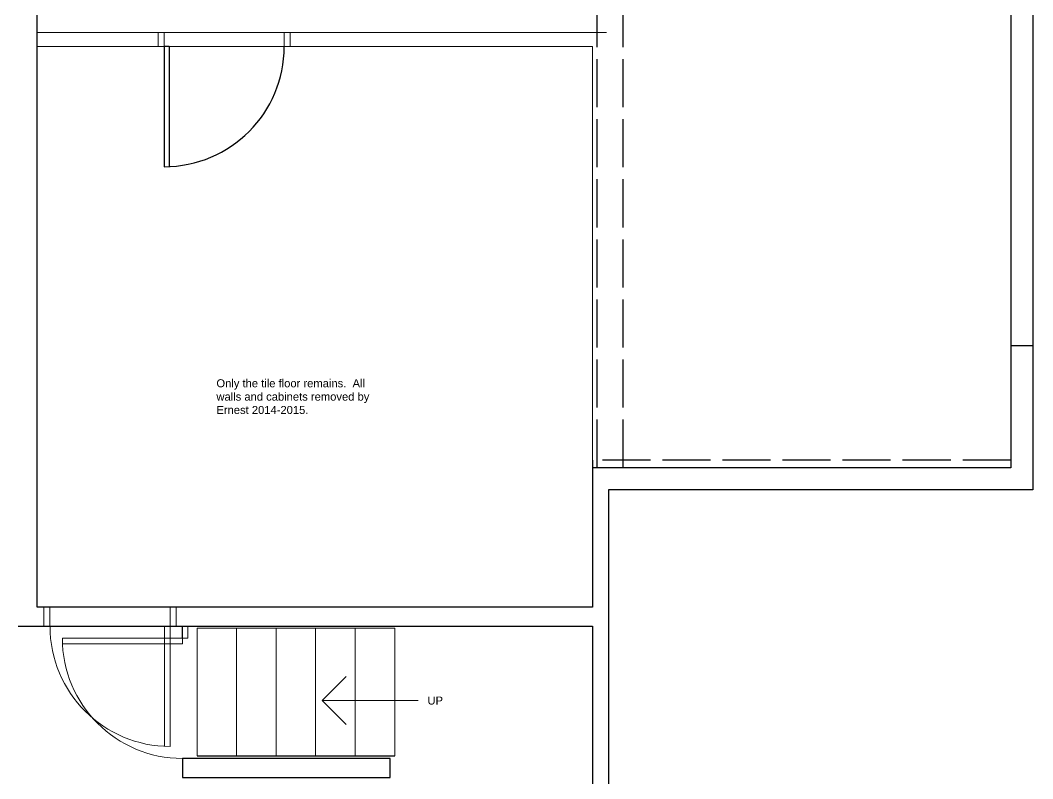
# Model space of a CAD drawing. Header units: inches. Extents: x 678 to 1095, y 267 to 747.
# Drawn here: x 841.9 to 1094.8, y 441.7 to 631.1 of the extents above; entities that cross this region are included whole.
import ezdxf

# ---------------------------------------------------------------- set-up
doc = ezdxf.new("R2010")
doc.units = ezdxf.units.IN
doc.header["$MEASUREMENT"] = 0
doc.linetypes.add('ACAD_ISO02W100', pattern=[15, 12, -3])
doc.layers.get('0').update_dxf_attribs({"color": 1, "lineweight": 9})
doc.layers.add('A101-Floorplan-1st-floor', color=7, linetype='Continuous', lineweight=9)
doc.styles.get("Standard").update_dxf_attribs({"font": 'Arial.ttf', "height": 2})

# ---------------------------------------------------------------- blocks, each defined once
blk = doc.blocks.new('lower-landing-to-garage-door')
at = {"layer": 'A101-Floorplan-1st-floor'}
for p, q in [((30, 0), (28.62, 0)), ((30, 0), (30, -30)), ((28.62, 0), (28.62, -29.97))]:
    blk.add_line(p, q, dxfattribs=at)
blk.add_arc((30, 0), 30, 180, 270, dxfattribs=at)
blk = doc.blocks.new('spandrel-door')
at = {"layer": 'A101-Floorplan-1st-floor'}
for p, q in [((0, 0), (-30, 0)), ((0, -1.38), (0, 0)), ((0, -1.38), (-29.97, -1.38))]:
    blk.add_line(p, q, dxfattribs=at)
blk.add_arc((0, 0), 30, 180, 270, dxfattribs=at)
blk = doc.blocks.new('L1-arrow')
at = {"lineweight": 5}
for p, q in [((188.32, -365.98), (182.32, -359.98)), ((182.32, -365.98), (164.32, -365.98)), ((182.32, -365.98), (188.32, -365.98)), ((188.32, -365.98), (182.32, -371.98))]:
    blk.add_line(p, q, dxfattribs=at)
blk = doc.blocks.new('garage-door-exit-to-trailer')
at = {"layer": 'A101-Floorplan-1st-floor', "lineweight": 30}
for p, q in [((0, 0), (0, -30)), ((1.25, 0), (0, 0)), ((1.25, 0), (1.25, -29.97))]:
    blk.add_line(p, q, dxfattribs=at)
blk.add_arc((0, 0), 30, 270, 0, dxfattribs=at)

msp = doc.modelspace()

# ---------------------------------------------------------------- linework, layer by layer
at = {"layer": 'A101-Floorplan-1st-floor', "lineweight": -3}
for p, q in [((1094.8081, 747.2321), (1094.8081, 513.8883)), ((1089.3081, 549.8571), (1094.8081, 549.8571)), ((1094.8081, 513.8883), (988.8746, 513.8883)), ((988.8746, 513.8883), (988.8746, 267.1086)), ((841.376, 479.7876), (984.876, 479.7876)), ((882.4274, 476.7876), (882.4274, 479.7876)), ((984.876, 479.7876), (984.876, 409.0064)), ((886.0621, 447.4126), (935.4371, 447.4126))]:
    msp.add_line(p, q, dxfattribs=at)
at = {"layer": 'A101-Floorplan-1st-floor', "linetype": 'ACAD_ISO02W100', "lineweight": -3}
for p, q in [((986.001, 519.3883), (986.001, 741.5446)), ((992.501, 519.3883), (992.501, 741.5446)), ((1089.3081, 521.2946), (984.876, 521.2946))]:
    msp.add_line(p, q, dxfattribs=at)
at = {"layer": 'A101-Floorplan-1st-floor', "lineweight": 5}
for p, q in [((846.126, 628.0376), (988.376, 628.0376)), ((876.3434, 624.5376), (876.3434, 628.0376)), ((877.8434, 624.5376), (877.8434, 628.0376)), ((907.8394, 624.5376), (907.8394, 628.0376)), ((909.3394, 624.5376), (909.3394, 628.0376)), ((847.8135, 484.5376), (847.8135, 479.7876)), ((849.3135, 484.5376), (849.3135, 479.7876)), ((879.3451, 479.7876), (879.3451, 484.5376)), ((880.8451, 479.7876), (880.8451, 484.5376)), ((883.8024, 476.7876), (883.8024, 479.7876)), ((935.4371, 479.3501), (886.0621, 479.3501)), ((886.0621, 447.4126), (886.0621, 479.3501)), ((895.9371, 447.4126), (895.9371, 479.3501)), ((905.8121, 447.4126), (905.8121, 479.3501)), ((915.6871, 447.4126), (915.6871, 479.3501)), ((925.5621, 447.4126), (925.5621, 479.3501)), ((935.4371, 447.4126), (935.4371, 479.3501)), ((882.4274, 476.7876), (883.8024, 476.7876))]:
    msp.add_line(p, q, dxfattribs=at)
at = {"layer": 'A101-Floorplan-1st-floor', "lineweight": -3}
msp.add_lwpolyline([(984.876, 521.2946), (984.876, 484.5376), (846.126, 484.5376), (846.126, 741.5446), (1089.3081, 741.5446), (1089.3081, 519.3883), (984.876, 519.3883)], dxfattribs=at)
at = {"layer": 'A101-Floorplan-1st-floor', "lineweight": 5}
msp.add_lwpolyline([(984.876, 624.5376), (984.876, 484.5376), (846.126, 484.5376), (846.126, 624.5376)], close=True, dxfattribs=at)
at = {"layer": 'A101-Floorplan-1st-floor', "lineweight": -3}
msp.add_lwpolyline([(882.4274, 442.0376), (934.3245, 442.0376), (934.3245, 446.7876), (882.4274, 446.7876)], close=True, dxfattribs=at)

# ---------------------------------------------------------------- block references
at = {"lineweight": -3}
msp.add_blockref('garage-door-exit-to-trailer', (877.8434, 624.5376), dxfattribs=at)
at = {"layer": 'A101-Floorplan-1st-floor', "lineweight": -3}
for name, p in [('lower-landing-to-garage-door', (849.3451, 479.7876)), ('spandrel-door', (882.4274, 476.7876))]:
    msp.add_blockref(name, p, dxfattribs=at)
at = {"layer": 'A101-Floorplan-1st-floor', "lineweight": 5, "rotation": 180}
msp.add_blockref('L1-arrow', (1105.6507, 95.2757), dxfattribs=at)

# ---------------------------------------------------------------- texts
at = {"layer": 'A101-Floorplan-1st-floor', "lineweight": 5}
msp.add_text('UP', height=2, dxfattribs=at).set_placement((943.6218, 460.2487))
at = {"layer": 'A101-Floorplan-1st-floor', "lineweight": 5, "insert": (890.906, 541.464), "char_height": 2, "width": 42.107161, "attachment_point": 1}
msp.add_mtext('Only the tile floor remains.  All walls and cabinets removed by Ernest 2014-2015.', dxfattribs=at)

doc.saveas('drawing.dxf')
